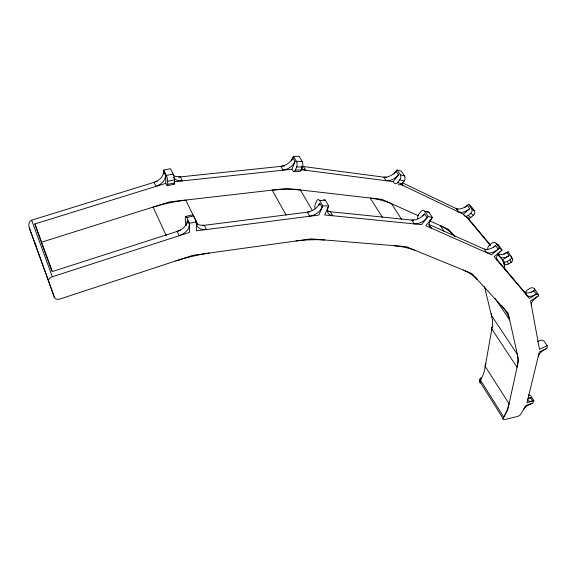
<?xml version="1.0" encoding="UTF-8"?>
<svg xmlns="http://www.w3.org/2000/svg" width="576" height="576" viewBox="0 0 576 576"><rect width="100%" height="100%" fill="white"/><g stroke="black" fill="none" stroke-linecap="round" stroke-linejoin="round"><path stroke-width="0.86" d="M187.394 223.02L187.402 220.464L189.475 224.748L188.438 228.413A13.205 8.921 -23.7 0 1 183.636 233.532L179.186 235.728L177.156 231.43L181.598 229.241A13.162 8.942 -23.6 0 0 186.379 224.136L187.402 220.464M531.302 304.942L531.655 302.76A9.648 4.637 -34.3 0 1 534.492 298.858L537.379 296.604M186.257 225.655A4.306 0.986 76.5 0 1 185.299 220.781L185.306 217.728A4.32 0.994 76.5 0 1 186.703 217.541L189.482 223.279L189.432 232.416L52.344 276.746A4.975 3.262 -16.9 0 0 48.686 281.369L54.461 297.54A4.882 3.139 -17.4 0 0 60.142 298.966L192.686 255.362L311.162 238.867L406.159 246.665L471.823 273.55L508.19 313.25L518.63 360.187L507.679 410.098L503.035 418.406A2.988 1.267 -31.3 0 0 504.461 419.609L517.421 416.462A2.974 1.246 -31.6 0 0 520.848 414.086L525.823 405.468L532.706 403.265L533.858 400.572L531.13 396.425A2.758 2.088 22.5 0 0 528.257 394.956M185.573 216.475L192.514 214.942A4.313 1.015 76.6 0 1 193.666 216.007L196.466 221.717L196.351 230.846L318.787 215.078L322.812 205.942L319.608 200.534A4.075 2.074 89 0 0 316.685 200.909L315.367 203.954A4.061 2.066 88.9 0 0 315.202 208.692M537.624 341.64L540.187 340.459A2.959 2.448 3 0 1 544.226 341.424L547.2 345.73L547.034 348.386L539.345 351.929L526.954 402.775L533.858 400.572M527.868 399.024L528.048 400.471A8.352 3.542 -32.2 0 0 530.33 401.357L532.757 400.925L530.712 397.807L528.293 398.232M165.701 175.586L164.772 179.273A12.715 9.122 -22.9 0 1 160.207 184.32L155.916 186.415L153.994 182.362L158.278 180.266A12.672 9.137 -22.9 0 0 162.828 175.226L163.742 171.547L165.701 175.586L165.838 183.341L166.486 184.694A4.198 0.922 76.9 0 0 167.738 184.349L174.492 182.938L174.463 179.863A4.205 0.95 77 0 0 173.11 174.067L170.474 168.682L163.714 170.057L163.793 174.132M504.77 264.377L504.504 266.609M328.054 207.317L327.384 210.722A12.247 7.747 -31.7 0 0 329.594 214.668L332.77 215.77L330.372 211.745L327.204 210.636M538.308 356.184L539.395 354.046A8.87 3.953 -33.2 0 1 542.902 350.669L545.81 348.948M291.571 160.841L293.393 156.305L299.16 156.377L302.162 161.41A3.953 1.951 -90 0 1 302.422 166.99L301.169 170.028A3.946 1.944 89.9 0 1 299.549 171.432L293.789 171.403M301.169 170.028L295.402 169.999A3.96 1.93 89.8 0 1 292.68 170.496L291.938 169.229L295.042 161.554L292.802 157.766L290.585 161.201A11.945 8.237 -30.9 0 1 284.99 165.218L280.814 166.378L283.01 170.179L287.194 169.006A11.981 8.215 -30.9 0 0 292.81 164.988L295.042 161.554M295.402 169.999L296.64 166.954A3.967 1.944 89.9 0 0 296.381 161.352L293.393 156.305M318.758 205.646L319.766 203.35L322.164 207.41L319.788 210.866A12.42 7.999 -30.7 0 1 313.949 214.985L309.643 216.259L307.289 212.184L311.587 210.917A12.384 8.014 -30.7 0 0 317.405 206.798L319.766 203.35M323.64 199.555A4.061 2.088 89 0 1 325.49 200.462L328.709 205.855L324.648 214.956L421.524 224.626L428.177 216.446L432.475 217.57L425.83 225.706L491.522 254.815L499.45 248.112L502.056 250.07L494.165 256.738L529.43 298.44L537.588 293.35L534.391 288.85A3.211 2.736 -23.1 0 0 530.1 288.302L527.393 289.987A3.204 2.736 -23.4 0 0 525.91 293.148M431.41 218.873L429.53 222.091A11.405 6.581 -34.4 0 0 429.53 226.433L431.374 228.161L428.875 224.395L485.842 249.811M523.418 409.637L525.031 407.65A8.215 3.442 -31.9 0 1 528.862 404.827L531.612 403.61M394.02 173.988L397.123 169.963L401.393 171.223L404.561 175.946A3.672 2.52 -73.7 0 1 404.042 181.03L401.933 183.73A3.665 2.513 -73.8 0 1 398.261 184.039M301.241 169.718L393.206 181.634L398.491 174.809L396.122 171.259L393.142 174.132A11.189 7.078 -34.7 0 1 387.41 176.882L383.832 177.156L386.165 180.727L389.75 180.446A11.225 7.063 -34.6 0 0 395.496 177.689L398.491 174.809M393.206 181.634L393.991 182.83A3.679 2.513 -73.9 0 0 397.663 182.513L399.766 179.798A3.686 2.52 -73.7 0 0 400.291 174.701L397.123 169.963M422.914 216.022L424.584 213.962L427.111 217.757L423.979 220.673A11.599 6.84 -34.1 0 1 418.054 223.546L414.396 223.913L411.905 220.097L415.548 219.737A11.57 6.862 -34.1 0 0 421.466 216.871L424.584 213.962M500.796 251.136L498.211 253.922A10.519 5.515 -34.9 0 0 496.512 258.192L497.146 260.266L496.152 258.847M464.789 207.562L468.547 204.286L471.204 206.359L474.358 210.83A3.384 2.7 -51.7 0 1 473.4 215.273L470.866 217.476A3.384 2.7 -51.9 0 1 466.769 217.418L463.313 214.258L400.651 184.363M463.313 214.258L469.699 208.699L467.338 205.344L464.098 207.526A10.368 5.976 -35.6 0 1 458.878 209.038L456.156 208.584L458.496 211.961L461.225 212.414A10.397 5.954 -35.5 0 0 466.452 210.888L469.699 208.699M464.09 215.388A3.398 2.7 -52 0 0 468.202 215.438L470.743 213.228A3.398 2.707 -51.7 0 0 471.708 208.764L468.547 204.286M493.682 247.306L495.67 245.614L498.182 249.185L494.82 251.417A10.721 5.738 -34.9 0 1 489.478 253.058L486.727 252.691L484.243 249.098L486.986 249.473A10.692 5.76 -35 0 0 492.322 247.846L495.67 245.614M503.842 254.369L508.054 251.726L512.244 258.516A3.118 2.606 -24.9 0 1 511.128 262.31L508.493 263.966A3.118 2.599 -25.2 0 1 504.353 263.477L502.409 259.898L497.47 253.987M498.254 254.102L499.313 254.47A9.54 5.04 -35.1 0 0 503.654 254.009L506.794 252.518L509.054 255.715L502.409 259.898L504.353 263.477M503.158 260.971A3.125 2.606 -25.2 0 0 507.305 261.454L509.947 259.79A3.132 2.606 -25 0 0 511.078 255.989M531.612 292.205L533.894 290.786L536.285 294.163L533.059 295.718A9.835 4.817 -34.5 0 1 528.66 296.302L526.86 295.402L524.477 291.996L526.277 292.903A9.814 4.831 -34.5 0 0 530.676 292.334L533.894 290.786M537.588 293.35L538.675 295.798L530.554 300.859L539.482 349.286L547.2 345.73M509.054 255.715L505.908 257.213A9.562 5.026 -35 0 1 501.566 257.681L499.745 256.709L497.938 254.138M157.298 181.339L31.644 220.176C28.613 221.299 28.332 225.259 29.333 227.894L54.461 297.54M180.562 230.328L52.366 271.548L34.884 223.949L165.838 183.341M529.056 398.333L530.712 397.807M175.838 260.899L184.831 258.257A164.556 94.327 -23.2 0 1 200.477 254.592L209.318 253.044M189.482 223.279L196.466 221.717M186.703 217.541L193.666 216.007M167.242 185.702L173.974 184.298M167.738 184.349L167.688 181.274L174.463 179.863M163.714 170.057L166.327 175.457L173.11 174.067M202.68 225.518L309.78 211.867M295.978 240.977L303.955 240.17A158.494 89.395 -25.9 0 1 317.369 239.702L324.684 239.976M174.341 181.75L291.938 169.229M178.625 177.077L284.378 166.003M322.812 205.942L328.709 205.855M319.608 200.534L325.49 200.462M296.64 166.954L302.422 166.99M296.381 161.352L302.162 161.41M327.938 211.493L413.683 220.277M394.157 245.678L400.349 246.499A151.762 82.634 -27.9 0 1 410.35 248.767L415.577 250.524M301.673 166.313L386.467 177.502M301.752 166.118L303.444 166.543L305.676 170.294L302.53 169.099A11.822 7.97 -32.1 0 1 301.385 167.99M417.787 218.657A3.773 2.671 -74.9 0 1 418.723 214.337L420.919 211.615A3.78 2.678 -74.7 0 1 424.8 211.392L429.091 212.53L432.475 217.57M397.663 182.513L401.933 183.73M399.766 179.798L404.042 181.03M400.291 174.701L404.561 175.946M418.284 215.726L382.046 199.39L287.035 188.424L169.474 201.931L41.292 242.273L51.818 270.958M429.674 220.86L448.481 229.334L454.982 236.671M463.594 270.18L467.712 272.225A144.706 75.233 -29 0 1 473.998 276.466L477.05 279.252L475.56 277.034M402.293 182.743L457.762 209.354M487.829 249.214A3.478 2.851 -51.9 0 1 489.182 245.462L491.803 243.23A3.485 2.858 -51.6 0 1 496.102 243.36L498.715 245.333L502.056 250.07M468.202 215.438L470.866 217.476M470.743 213.228L473.4 215.273M471.708 208.764L474.358 210.83M453.809 235.346L450.713 232.394A140.746 78.559 -29.2 0 0 444.384 227.851L440.251 225.626L444.197 231.487M496.39 258.754L525.506 293.22M467.87 217.994L490.651 245.304M490.082 245.146L465.984 216.295L466.769 217.418M401.148 183.686L403.027 185.501L401.623 183.377M511.236 257.098L512.244 258.516M537.768 294.509L538.675 295.798M496.102 243.36L499.45 248.112M468.122 218.635L469.058 219.974L468.36 217.836M501.631 305.323L505.778 311.126A137.707 68.112 -29.4 0 1 508.594 316.591L509.681 319.968L495.079 298.39M424.8 211.392L428.177 216.446M401.602 219.341L391.442 203.623L386.237 201.665A147.535 86.234 -27.9 0 0 376.308 199.044L370.188 198.022L382.694 217.786M503.035 418.406L479.938 381.658A2.93 2.052 27 0 1 480.463 379.102M312.415 210.636L300.37 189.965L293.162 189.468A154.015 93.24 -25.6 0 0 279.979 189.54L272.153 190.13L286.128 215.05M197.539 224.129L185.746 200.066L177.106 201.377A159.883 98.316 -22.6 0 0 161.834 204.66L153.072 207.094L166.27 235.649M195.401 221.054L197.417 226.397A13.025 8.755 -25.5 0 0 202.097 229.356L206.46 229.55L204.365 225.302L200.009 225.108A12.989 8.77 -25.6 0 1 196.524 223.438M507.305 261.454L508.493 263.966M509.947 259.79L511.128 262.31M508.054 251.726L508.637 252.994M534.391 288.85L535.126 290.484M31.644 220.176L52.344 276.746M29.333 227.894L48.686 281.369M34.884 223.949L40.997 241.445M484.502 286.589L492.358 319.406A127.663 64.764 -29.4 0 1 492.458 325.642L484.553 370.289A122.249 59.4 -28.9 0 1 482.299 376.646L479.938 381.658A2.916 1.332 -31.6 0 0 480.456 383.004M503.604 262.404L505.253 270.122M481.126 377.806A2.938 2.052 27 0 0 480.607 380.362L503.748 417.132L505.577 413.474A125.46 56.556 -28.9 0 0 508.068 407.246L509.069 403.783L485.417 366.746A2.988 2.412 10.4 0 1 485.294 364.644M480.283 380.995A2.938 2.052 27 0 1 480.802 378.439M497.232 244.368A3.47 2.851 -51.5 0 1 498.715 245.333M426.823 211.622A3.766 2.678 -74.7 0 1 429.091 212.53M174.492 182.938A4.19 0.943 77 0 1 173.614 183.974M166.327 175.457A4.212 0.929 77 0 1 167.688 181.274M173.196 175.176A12.506 8.978 -25 0 0 176.155 176.573L180.41 176.89L182.39 180.893L178.128 180.59A12.55 8.964 -25 0 1 173.484 177.466M36.151 245.614A4.702 3.211 -15.8 0 1 35.244 244.44A4.702 3.326 -14.8 0 1 35.194 242.942M491.681 313.661A3.197 2.707 -13.3 0 0 491.825 316.008L517.32 354.29L517.738 357.581A131.17 61.805 -29.3 0 1 517.615 363.65L517.075 367.286L492.055 329.371A3.132 2.462 9.6 0 1 492.257 326.75M485.618 364.19A2.988 2.412 10.4 0 1 486.065 363.816"/></g></svg>
